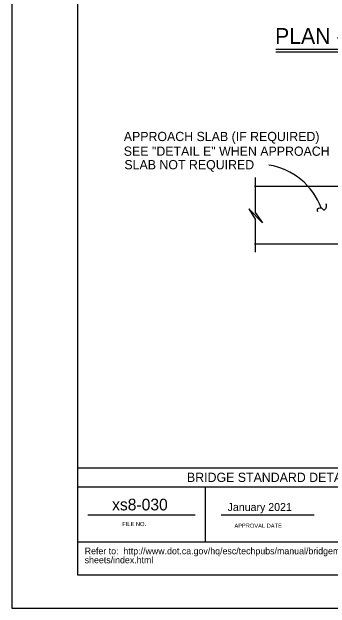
# Model space of a CAD drawing. Extents: x 0 to 2.83, y 0 to 1.83.
# Drawn here: x 0 to 0.402, y 0 to 0.754 of the extents above; entities that cross this region are included whole.
import ezdxf

# ---------------------------------------------------------------- set-up
doc = ezdxf.new("R2010")
doc.units = 0
for name, color, linetype in [('10 Sheet Format', 7, 'Continuous'), ('210 Border', 7, 'Continuous'), ('212 Leaders and Dim Lines', 7, 'Continuous'), ('214 Text and Titles', 7, 'Continuous'), ('241 Concrete', 7, 'Continuous')]:
    doc.layers.add(name, color=color, linetype=linetype)

msp = doc.modelspace()

# ---------------------------------------------------------------- linework, layer by layer
at = {"layer": '10 Sheet Format'}
for p, q in [((0.09588, 0.11804), (0.23142, 0.11804)), ((0.26428, 0.11804), (0.38139, 0.11804))]:
    msp.add_line(p, q, dxfattribs=at)
msp.add_lwpolyline([(0, 0), (2.83333, 0), (2.83333, 1.83333), (0, 1.83333)], close=True, dxfattribs=at)
at = {"layer": '210 Border'}
for p, q in [((0.08333, 0.08333), (0.08333, 1.79167)), ((2.79167, 0.17708), (0.08333, 0.17708)), ((0.66181, 0.15274), (0.08333, 0.15274)), ((0.24458, 0.08333), (0.24458, 0.15274)), ((0.08333, 0.04167), (0.08333, 0.08333)), ((2.79167, 0.08333), (0.08333, 0.08333)), ((2.79167, 0.04167), (0.08333, 0.04167))]:
    msp.add_line(p, q, dxfattribs=at)
at = {"layer": '212 Leaders and Dim Lines'}
msp.add_arc((0.31134, 0.47691), 0.08414, 20.20405, 81.0236, dxfattribs=at)
msp.add_spline([(0.38637, 0.50088), (0.38599, 0.50495), (0.3888, 0.50602), (0.39122, 0.50563), (0.39355, 0.5035), (0.39684, 0.50621), (0.39665, 0.51096)], degree=3, dxfattribs=at)
at = {"layer": '214 Text and Titles'}
for p, q in [((0.33332, 0.70648), (0.66631, 0.70648)), ((0.33332, 0.70324), (0.66631, 0.70324))]:
    msp.add_line(p, q, dxfattribs=at)
at = {"layer": '241 Concrete'}
for p, q in [((0.30694, 0.54433), (0.30694, 0.50011)), ((0.52839, 0.53319), (0.30616, 0.53319)), ((0.31654, 0.48715), (0.29914, 0.50474)), ((0.29914, 0.50474), (0.30694, 0.49178)), ((0.30694, 0.50011), (0.31654, 0.48715)), ((0.30694, 0.49178), (0.30694, 0.45017)), ((0.41728, 0.46027), (0.30616, 0.46027))]:
    msp.add_line(p, q, dxfattribs=at)

# ---------------------------------------------------------------- texts
at = {"layer": '10 Sheet Format'}
for s, height, p in [('January 2021', 0.01, (0.27232, 0.12276)), ('FILE NO.', 0.005208, (0.13934, 0.10362)), ('APPROVAL DATE', 0.0052083, (0.28087, 0.10154)), ('Refer to:  http://www.dot.ca.gov/hq/esc/techpubs/manual/bridgemanuals/bridge-standard-detail-', 0.0083333, (0.09183, 0.068)), ('sheets/index.html', 0.0083333, (0.09183, 0.05666))]:
    msp.add_text(s, height=height, dxfattribs=at).set_placement(p)
at = {"layer": '210 Border'}
for s, height, p in [('BRIDGE STANDARD DETAILS', 0.0116668, (0.22099, 0.15948)), ('xs8-030', 0.014764, (0.12647, 0.12349))]:
    msp.add_text(s, height=height, dxfattribs=at).set_placement(p)
at = {"layer": '212 Leaders and Dim Lines'}
for s, p in [('APPROACH SLAB (IF REQUIRED)', (0.14122, 0.59044)), ('SEE "DETAIL E" WHEN APPROACH', (0.14122, 0.57183)), ('SLAB NOT REQUIRED', (0.14199, 0.55477))]:
    msp.add_text(s, height=0.0116667, dxfattribs=at).set_placement(p)
at = {"layer": '214 Text and Titles'}
msp.add_text('PLAN - DECK JOINT', height=0.0200026, dxfattribs=at).set_placement((0.33227, 0.71333))

doc.saveas('drawing.dxf')
